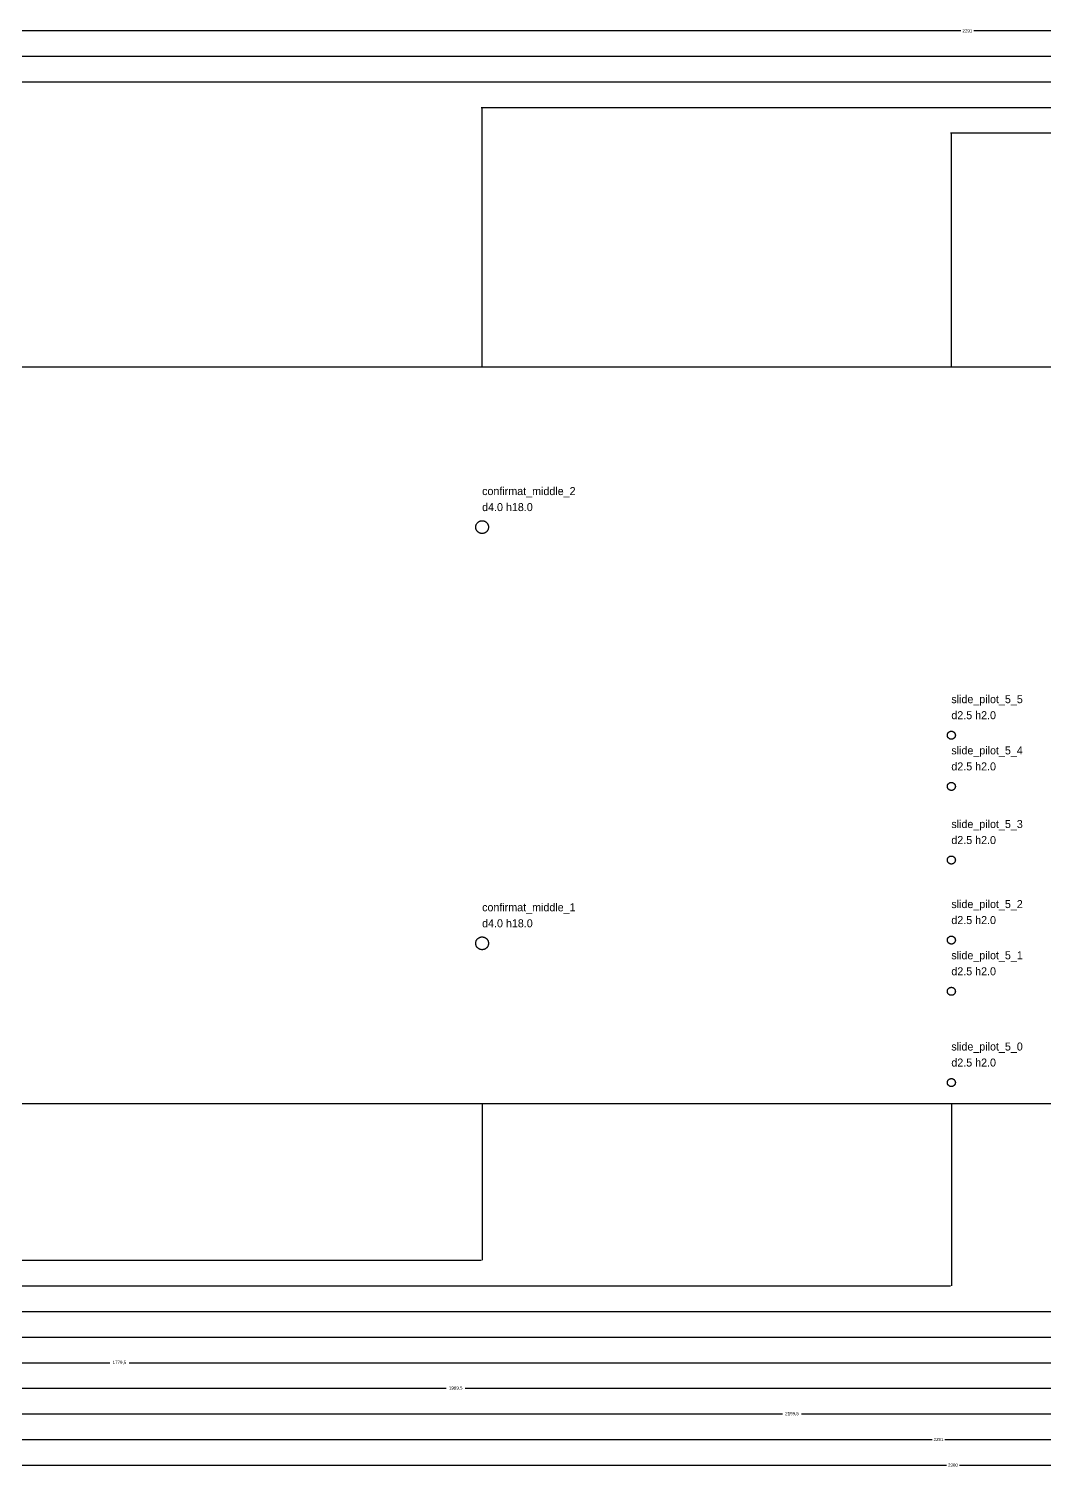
# Model space of a CAD drawing. Header units: millimetres. Extents: x -90 to 2551, y -195 to 364.
# Drawn here: x 861.5 to 1178.5, y -113.7 to 335.7 of the extents above; entities that cross this region are included whole.
import ezdxf

# ---------------------------------------------------------------- set-up
doc = ezdxf.new("R2010")
doc.units = ezdxf.units.MM
for name, color, linetype in [('ANNOTATION', 7, 'Continuous'), ('CUT', 1, 'Continuous'), ('DIMENSION', 8, 'Continuous')]:
    doc.layers.add(name, color=color, linetype=linetype)
doc.dimstyles.get("Standard").update_dxf_attribs({"dimtxt": 2.5, "dimasz": 2.5, "dimexe": 1.25, "dimexo": 0.625, "dimtad": 1, "dimtxsty": 'Standard', "dimcen": 2.5, "dimazin": 3, "dimtfac": 1, "dimtmove": 0, "dimatfit": 3})

# ---------------------------------------------------------------- blocks, each defined once
blk = doc.blocks.new('_CLOSEDFILLED')
at = {"color": 0, "linetype": 'ByBlock'}
blk.add_solid([(-1, 0.2), (0, 0), (-1, -0.2)], dxfattribs=at)
blk = doc.blocks.new('*D4')
for p, q in [((0, 0), (0, -49)), ((1003, 0), (1003, -49)), ((0.25, -49), (499.5, -49)), ((503.5, -49), (1002.75, -49))]:
    blk.add_line(p, q)
at = {"layer": 'Defpoints'}
for p in [(0, 0), (1003, 0), (0, -49)]:
    blk.add_point(p, dxfattribs=at)
at = {"layer": 'DIMENSION', "xscale": 0.25, "yscale": 0.25, "rotation": 180}
blk.add_blockref('_CLOSEDFILLED', (0, -49), dxfattribs=at)
at = {"layer": 'DIMENSION', "xscale": 0.25, "yscale": 0.25}
blk.add_blockref('_CLOSEDFILLED', (1003, -49), dxfattribs=at)
at = {"layer": 'DIMENSION', "insert": (501.5, -49), "char_height": 1, "attachment_point": 5}
blk.add_mtext('1003', dxfattribs=at)
blk = doc.blocks.new('*D5')
for p, q in [((0, 0), (0, -57)), ((1149.5, 0), (1149.5, -57)), ((0.25, -57), (571.75, -57)), ((577.75, -57), (1149.25, -57))]:
    blk.add_line(p, q)
at = {"layer": 'Defpoints'}
for p in [(0, 0), (1149.5, 0), (0, -57)]:
    blk.add_point(p, dxfattribs=at)
at = {"layer": 'DIMENSION', "xscale": 0.25, "yscale": 0.25, "rotation": 180}
blk.add_blockref('_CLOSEDFILLED', (0, -57), dxfattribs=at)
at = {"layer": 'DIMENSION', "xscale": 0.25, "yscale": 0.25}
blk.add_blockref('_CLOSEDFILLED', (1149.5, -57), dxfattribs=at)
at = {"layer": 'DIMENSION', "insert": (574.75, -57), "char_height": 1, "attachment_point": 5}
blk.add_mtext('1149,5', dxfattribs=at)
blk = doc.blocks.new('*D6')
for p, q in [((0, 0), (0, -65)), ((1359.5, 0), (1359.5, -65)), ((0.25, -65), (676.75, -65)), ((682.75, -65), (1359.25, -65))]:
    blk.add_line(p, q)
at = {"layer": 'Defpoints'}
for p in [(0, 0), (1359.5, 0), (0, -65)]:
    blk.add_point(p, dxfattribs=at)
at = {"layer": 'DIMENSION', "xscale": 0.25, "yscale": 0.25, "rotation": 180}
blk.add_blockref('_CLOSEDFILLED', (0, -65), dxfattribs=at)
at = {"layer": 'DIMENSION', "xscale": 0.25, "yscale": 0.25}
blk.add_blockref('_CLOSEDFILLED', (1359.5, -65), dxfattribs=at)
at = {"layer": 'DIMENSION', "insert": (679.75, -65), "char_height": 1, "attachment_point": 5}
blk.add_mtext('1359,5', dxfattribs=at)
blk = doc.blocks.new('*D7')
for p, q in [((0, 0), (0, -73)), ((1569.5, 0), (1569.5, -73)), ((0.25, -73), (781.75, -73)), ((787.75, -73), (1569.25, -73))]:
    blk.add_line(p, q)
at = {"layer": 'Defpoints'}
for p in [(0, 0), (1569.5, 0), (0, -73)]:
    blk.add_point(p, dxfattribs=at)
at = {"layer": 'DIMENSION', "xscale": 0.25, "yscale": 0.25, "rotation": 180}
blk.add_blockref('_CLOSEDFILLED', (0, -73), dxfattribs=at)
at = {"layer": 'DIMENSION', "xscale": 0.25, "yscale": 0.25}
blk.add_blockref('_CLOSEDFILLED', (1569.5, -73), dxfattribs=at)
at = {"layer": 'DIMENSION', "insert": (784.75, -73), "char_height": 1, "attachment_point": 5}
blk.add_mtext('1569,5', dxfattribs=at)
blk = doc.blocks.new('*D8')
for p, q in [((0, 0), (0, -81)), ((1779.5, 0), (1779.5, -81)), ((0.25, -81), (886.75, -81)), ((892.75, -81), (1779.25, -81))]:
    blk.add_line(p, q)
at = {"layer": 'Defpoints'}
for p in [(0, 0), (1779.5, 0), (0, -81)]:
    blk.add_point(p, dxfattribs=at)
at = {"layer": 'DIMENSION', "xscale": 0.25, "yscale": 0.25, "rotation": 180}
blk.add_blockref('_CLOSEDFILLED', (0, -81), dxfattribs=at)
at = {"layer": 'DIMENSION', "xscale": 0.25, "yscale": 0.25}
blk.add_blockref('_CLOSEDFILLED', (1779.5, -81), dxfattribs=at)
at = {"layer": 'DIMENSION', "insert": (889.75, -81), "char_height": 1, "attachment_point": 5}
blk.add_mtext('1779,5', dxfattribs=at)
blk = doc.blocks.new('*D9')
for p, q in [((0, 0), (0, -89)), ((1989.5, 0), (1989.5, -89)), ((0.25, -89), (991.75, -89)), ((997.75, -89), (1989.25, -89))]:
    blk.add_line(p, q)
at = {"layer": 'Defpoints'}
for p in [(0, 0), (1989.5, 0), (0, -89)]:
    blk.add_point(p, dxfattribs=at)
at = {"layer": 'DIMENSION', "xscale": 0.25, "yscale": 0.25, "rotation": 180}
blk.add_blockref('_CLOSEDFILLED', (0, -89), dxfattribs=at)
at = {"layer": 'DIMENSION', "xscale": 0.25, "yscale": 0.25}
blk.add_blockref('_CLOSEDFILLED', (1989.5, -89), dxfattribs=at)
at = {"layer": 'DIMENSION', "insert": (994.75, -89), "char_height": 1, "attachment_point": 5}
blk.add_mtext('1989,5', dxfattribs=at)
blk = doc.blocks.new('*D10')
for p, q in [((0, 0), (0, -97)), ((2199.5, 0), (2199.5, -97)), ((0.25, -97), (1096.75, -97)), ((1102.75, -97), (2199.25, -97))]:
    blk.add_line(p, q)
at = {"layer": 'Defpoints'}
for p in [(0, 0), (2199.5, 0), (0, -97)]:
    blk.add_point(p, dxfattribs=at)
at = {"layer": 'DIMENSION', "xscale": 0.25, "yscale": 0.25, "rotation": 180}
blk.add_blockref('_CLOSEDFILLED', (0, -97), dxfattribs=at)
at = {"layer": 'DIMENSION', "xscale": 0.25, "yscale": 0.25}
blk.add_blockref('_CLOSEDFILLED', (2199.5, -97), dxfattribs=at)
at = {"layer": 'DIMENSION', "insert": (1099.75, -97), "char_height": 1, "attachment_point": 5}
blk.add_mtext('2199,5', dxfattribs=at)
blk = doc.blocks.new('*D11')
for p, q in [((0, 0), (0, -105)), ((2291, 0), (2291, -105)), ((0.25, -105), (1143.5, -105)), ((1147.5, -105), (2290.75, -105))]:
    blk.add_line(p, q)
at = {"layer": 'Defpoints'}
for p in [(0, 0), (2291, 0), (0, -105)]:
    blk.add_point(p, dxfattribs=at)
at = {"layer": 'DIMENSION', "xscale": 0.25, "yscale": 0.25, "rotation": 180}
blk.add_blockref('_CLOSEDFILLED', (0, -105), dxfattribs=at)
at = {"layer": 'DIMENSION', "xscale": 0.25, "yscale": 0.25}
blk.add_blockref('_CLOSEDFILLED', (2291, -105), dxfattribs=at)
at = {"layer": 'DIMENSION', "insert": (1145.5, -105), "char_height": 1, "attachment_point": 5}
blk.add_mtext('2291', dxfattribs=at)
blk = doc.blocks.new('*D12')
for p, q in [((0, 0), (0, -113)), ((2300, 0), (2300, -113)), ((0.25, -113), (1148, -113)), ((1152, -113), (2299.75, -113))]:
    blk.add_line(p, q)
at = {"layer": 'Defpoints'}
for p in [(0, 0), (2300, 0), (0, -113)]:
    blk.add_point(p, dxfattribs=at)
at = {"layer": 'DIMENSION', "xscale": 0.25, "yscale": 0.25, "rotation": 180}
blk.add_blockref('_CLOSEDFILLED', (0, -113), dxfattribs=at)
at = {"layer": 'DIMENSION', "xscale": 0.25, "yscale": 0.25}
blk.add_blockref('_CLOSEDFILLED', (2300, -113), dxfattribs=at)
at = {"layer": 'DIMENSION', "insert": (1150, -113), "char_height": 1, "attachment_point": 5}
blk.add_mtext('2300', dxfattribs=at)
blk = doc.blocks.new('*D19')
for p, q in [((1721.75, 303), (1149.25, 303)), ((1149.5, 230), (1149.5, 303)), ((2300.25, 303), (1727.75, 303)), ((2300, 230), (2300, 303))]:
    blk.add_line(p, q)
at = {"layer": 'Defpoints'}
for p in [(2300, 303), (1149.5, 230), (2300, 230)]:
    blk.add_point(p, dxfattribs=at)
at = {"layer": 'DIMENSION', "xscale": 0.25, "yscale": 0.25}
blk.add_blockref('_CLOSEDFILLED', (1149.5, 303), dxfattribs=at)
at = {"layer": 'DIMENSION', "xscale": 0.25, "yscale": 0.25, "rotation": 180}
blk.add_blockref('_CLOSEDFILLED', (2300, 303), dxfattribs=at)
at = {"layer": 'DIMENSION', "insert": (1724.75, 303), "char_height": 1, "attachment_point": 5}
blk.add_mtext('1150,5', dxfattribs=at)
blk = doc.blocks.new('*D20')
for p, q in [((1649.5, 311), (1002.75, 311)), ((1003, 230), (1003, 311)), ((2300.25, 311), (1653.5, 311)), ((2300, 230), (2300, 311))]:
    blk.add_line(p, q)
at = {"layer": 'Defpoints'}
for p in [(2300, 311), (1003, 230), (2300, 230)]:
    blk.add_point(p, dxfattribs=at)
at = {"layer": 'DIMENSION', "xscale": 0.25, "yscale": 0.25}
blk.add_blockref('_CLOSEDFILLED', (1003, 311), dxfattribs=at)
at = {"layer": 'DIMENSION', "xscale": 0.25, "yscale": 0.25, "rotation": 180}
blk.add_blockref('_CLOSEDFILLED', (2300, 311), dxfattribs=at)
at = {"layer": 'DIMENSION', "insert": (1651.5, 311), "char_height": 1, "attachment_point": 5}
blk.add_mtext('1297', dxfattribs=at)
blk = doc.blocks.new('*D21')
for p, q in [((1482.335, 319), (671.42, 319)), ((671.67, 230), (671.67, 319)), ((2300.25, 319), (1489.335, 319)), ((2300, 230), (2300, 319))]:
    blk.add_line(p, q)
at = {"layer": 'Defpoints'}
for p in [(2300, 319), (671.67, 230), (2300, 230)]:
    blk.add_point(p, dxfattribs=at)
at = {"layer": 'DIMENSION', "xscale": 0.25, "yscale": 0.25}
blk.add_blockref('_CLOSEDFILLED', (671.67, 319), dxfattribs=at)
at = {"layer": 'DIMENSION', "xscale": 0.25, "yscale": 0.25, "rotation": 180}
blk.add_blockref('_CLOSEDFILLED', (2300, 319), dxfattribs=at)
at = {"layer": 'DIMENSION', "insert": (1485.835, 319), "char_height": 1, "attachment_point": 5}
blk.add_mtext('1628,33', dxfattribs=at)
blk = doc.blocks.new('*D22')
for p, q in [((1316.665, 327), (340.08, 327)), ((340.33, 230), (340.33, 327)), ((2300.25, 327), (1323.665, 327)), ((2300, 230), (2300, 327))]:
    blk.add_line(p, q)
at = {"layer": 'Defpoints'}
for p in [(2300, 327), (340.33, 230), (2300, 230)]:
    blk.add_point(p, dxfattribs=at)
at = {"layer": 'DIMENSION', "xscale": 0.25, "yscale": 0.25}
blk.add_blockref('_CLOSEDFILLED', (340.33, 327), dxfattribs=at)
at = {"layer": 'DIMENSION', "xscale": 0.25, "yscale": 0.25, "rotation": 180}
blk.add_blockref('_CLOSEDFILLED', (2300, 327), dxfattribs=at)
at = {"layer": 'DIMENSION', "insert": (1320.165, 327), "char_height": 1, "attachment_point": 5}
blk.add_mtext('1959,67', dxfattribs=at)
blk = doc.blocks.new('*D23')
for p, q in [((1152.5, 335), (8.75, 335)), ((9, 230), (9, 335)), ((2300.25, 335), (1156.5, 335)), ((2300, 230), (2300, 335))]:
    blk.add_line(p, q)
at = {"layer": 'Defpoints'}
for p in [(2300, 335), (9, 230), (2300, 230)]:
    blk.add_point(p, dxfattribs=at)
at = {"layer": 'DIMENSION', "xscale": 0.25, "yscale": 0.25}
blk.add_blockref('_CLOSEDFILLED', (9, 335), dxfattribs=at)
at = {"layer": 'DIMENSION', "xscale": 0.25, "yscale": 0.25, "rotation": 180}
blk.add_blockref('_CLOSEDFILLED', (2300, 335), dxfattribs=at)
at = {"layer": 'DIMENSION', "insert": (1154.5, 335), "char_height": 1, "attachment_point": 5}
blk.add_mtext('2291', dxfattribs=at)

msp = doc.modelspace()

# ---------------------------------------------------------------- linework, layer by layer
at = {"layer": 'CUT'}
for p, q in [((2300, 230), (0, 230)), ((1001, 180.126), (1001.02, 180.251)), ((1001, 180), (1001, 180.126)), ((1001, 179.874), (1001, 180)), ((1001.02, 179.749), (1001, 179.874)), ((1001.02, 180.251), (1001.04, 180.375)), ((1001.04, 179.625), (1001.02, 179.749)), ((1001.04, 180.375), (1001.06, 180.497)), ((1001.06, 180.497), (1001.1, 180.618)), ((1001.1, 180.618), (1001.14, 180.736)), ((1001.14, 180.736), (1001.19, 180.852)), ((1001.19, 180.852), (1001.25, 180.964)), ((1001.25, 180.964), (1001.31, 181.072)), ((1001.31, 181.072), (1001.38, 181.176)), ((1001.38, 181.176), (1001.46, 181.275)), ((1001.46, 181.275), (1001.54, 181.369)), ((1001.54, 181.369), (1001.63, 181.458)), ((1001.63, 181.458), (1001.73, 181.541)), ((1001.73, 181.541), (1001.82, 181.618)), ((1001.82, 181.618), (1001.93, 181.689)), ((1001.93, 181.689), (1002.04, 181.753)), ((1002.04, 181.753), (1002.15, 181.81)), ((1002.15, 181.81), (1002.26, 181.86)), ((1002.26, 181.86), (1002.38, 181.902)), ((1002.38, 181.902), (1002.5, 181.937)), ((1002.5, 181.937), (1002.63, 181.965)), ((1002.63, 181.965), (1002.75, 181.984)), ((1002.75, 181.984), (1002.87, 181.996)), ((1002.87, 181.996), (1003, 182)), ((1003, 182), (1003.13, 181.996)), ((1003.13, 181.996), (1003.25, 181.984)), ((1003.25, 181.984), (1003.37, 181.965)), ((1003.37, 181.965), (1003.5, 181.937)), ((1003.5, 181.937), (1003.62, 181.902)), ((1003.62, 181.902), (1003.74, 181.86)), ((1003.74, 181.86), (1003.85, 181.81)), ((1003.85, 181.81), (1003.96, 181.753)), ((1003.96, 181.753), (1004.07, 181.689)), ((1004.07, 181.689), (1004.18, 181.618)), ((1004.18, 181.618), (1004.27, 181.541)), ((1004.27, 181.541), (1004.37, 181.458)), ((1004.37, 181.458), (1004.46, 181.369)), ((1004.46, 181.369), (1004.54, 181.275)), ((1004.54, 181.275), (1004.62, 181.176)), ((1004.62, 181.176), (1004.69, 181.072)), ((1004.69, 181.072), (1004.75, 180.964)), ((1004.75, 180.964), (1004.81, 180.852)), ((1004.81, 180.852), (1004.86, 180.736)), ((1004.86, 180.736), (1004.9, 180.618)), ((1004.9, 180.618), (1004.94, 180.497)), ((1004.94, 180.497), (1004.96, 180.375)), ((1004.96, 180.375), (1004.98, 180.251)), ((1004.98, 179.749), (1004.96, 179.625)), ((1004.98, 180.251), (1005, 180.126)), ((1005, 179.874), (1004.98, 179.749)), ((1005, 180.126), (1005, 180)), ((1005, 180), (1005, 179.874)), ((1001.06, 179.503), (1001.04, 179.625)), ((1001.1, 179.382), (1001.06, 179.503)), ((1001.14, 179.264), (1001.1, 179.382)), ((1001.19, 179.148), (1001.14, 179.264)), ((1001.25, 179.036), (1001.19, 179.148)), ((1001.31, 178.928), (1001.25, 179.036)), ((1001.38, 178.824), (1001.31, 178.928)), ((1001.46, 178.725), (1001.38, 178.824)), ((1001.54, 178.631), (1001.46, 178.725)), ((1001.63, 178.542), (1001.54, 178.631)), ((1001.73, 178.459), (1001.63, 178.542)), ((1001.82, 178.382), (1001.73, 178.459)), ((1001.93, 178.311), (1001.82, 178.382)), ((1002.04, 178.247), (1001.93, 178.311)), ((1002.15, 178.19), (1002.04, 178.247)), ((1002.26, 178.14), (1002.15, 178.19)), ((1002.38, 178.098), (1002.26, 178.14)), ((1002.5, 178.063), (1002.38, 178.098)), ((1002.63, 178.035), (1002.5, 178.063)), ((1002.75, 178.016), (1002.63, 178.035)), ((1002.87, 178.004), (1002.75, 178.016)), ((1003, 178), (1002.87, 178.004)), ((1003.13, 178.004), (1003, 178)), ((1003.25, 178.016), (1003.13, 178.004)), ((1003.37, 178.035), (1003.25, 178.016)), ((1003.5, 178.063), (1003.37, 178.035)), ((1003.62, 178.098), (1003.5, 178.063)), ((1003.74, 178.14), (1003.62, 178.098)), ((1003.85, 178.19), (1003.74, 178.14)), ((1003.96, 178.247), (1003.85, 178.19)), ((1004.07, 178.311), (1003.96, 178.247)), ((1004.18, 178.382), (1004.07, 178.311)), ((1004.27, 178.459), (1004.18, 178.382)), ((1004.37, 178.542), (1004.27, 178.459)), ((1004.46, 178.631), (1004.37, 178.542)), ((1004.54, 178.725), (1004.46, 178.631)), ((1004.62, 178.824), (1004.54, 178.725)), ((1004.69, 178.928), (1004.62, 178.824)), ((1004.75, 179.036), (1004.69, 178.928)), ((1004.81, 179.148), (1004.75, 179.036)), ((1004.86, 179.264), (1004.81, 179.148)), ((1004.9, 179.382), (1004.86, 179.264)), ((1004.94, 179.503), (1004.9, 179.382)), ((1004.96, 179.625), (1004.94, 179.503)), ((1148.25, 115.078), (1148.26, 115.157)), ((1148.25, 115), (1148.25, 115.078)), ((1148.25, 114.922), (1148.25, 115)), ((1148.26, 114.843), (1148.25, 114.922)), ((1148.26, 115.157), (1148.27, 115.234)), ((1148.27, 114.766), (1148.26, 114.843)), ((1148.27, 115.234), (1148.29, 115.311)), ((1148.29, 114.689), (1148.27, 114.766)), ((1148.29, 115.311), (1148.31, 115.386)), ((1148.31, 114.614), (1148.29, 114.689)), ((1148.31, 115.386), (1148.34, 115.46)), ((1148.34, 114.54), (1148.31, 114.614)), ((1148.34, 115.46), (1148.37, 115.532)), ((1148.37, 114.468), (1148.34, 114.54)), ((1148.37, 115.532), (1148.4, 115.602)), ((1148.4, 114.398), (1148.37, 114.468)), ((1148.4, 115.602), (1148.44, 115.67)), ((1148.44, 114.33), (1148.4, 114.398)), ((1148.44, 115.67), (1148.49, 115.735)), ((1148.49, 114.265), (1148.44, 114.33)), ((1148.49, 115.735), (1148.54, 115.797)), ((1148.54, 114.203), (1148.49, 114.265)), ((1148.54, 115.797), (1148.59, 115.856)), ((1148.59, 114.144), (1148.54, 114.203)), ((1148.59, 115.856), (1148.64, 115.911)), ((1148.64, 114.089), (1148.59, 114.144)), ((1148.64, 115.911), (1148.7, 115.963)), ((1148.7, 114.037), (1148.64, 114.089)), ((1148.7, 115.963), (1148.77, 116.011)), ((1148.77, 113.989), (1148.7, 114.037)), ((1148.77, 116.011), (1148.83, 116.055)), ((1148.83, 113.945), (1148.77, 113.989)), ((1148.83, 116.055), (1148.9, 116.095)), ((1148.9, 113.905), (1148.83, 113.945)), ((1148.9, 116.095), (1148.97, 116.131)), ((1148.97, 113.869), (1148.9, 113.905)), ((1148.97, 116.131), (1149.04, 116.162)), ((1149.04, 113.838), (1148.97, 113.869)), ((1149.04, 116.162), (1149.11, 116.189)), ((1149.11, 113.811), (1149.04, 113.838)), ((1149.11, 116.189), (1149.19, 116.211)), ((1149.19, 113.789), (1149.11, 113.811)), ((1149.19, 116.211), (1149.27, 116.228)), ((1149.27, 113.772), (1149.19, 113.789)), ((1149.27, 116.228), (1149.34, 116.24)), ((1149.34, 113.76), (1149.27, 113.772)), ((1149.34, 116.24), (1149.42, 116.248)), ((1149.42, 113.752), (1149.34, 113.76)), ((1149.42, 116.248), (1149.5, 116.25)), ((1149.5, 113.75), (1149.42, 113.752)), ((1149.5, 116.25), (1149.58, 116.248)), ((1149.58, 113.752), (1149.5, 113.75)), ((1149.58, 116.248), (1149.66, 116.24)), ((1149.66, 113.76), (1149.58, 113.752)), ((1149.66, 116.24), (1149.73, 116.228)), ((1149.73, 113.772), (1149.66, 113.76)), ((1149.73, 116.228), (1149.81, 116.211)), ((1149.81, 113.789), (1149.73, 113.772)), ((1149.81, 116.211), (1149.89, 116.189)), ((1149.89, 113.811), (1149.81, 113.789)), ((1149.89, 116.189), (1149.96, 116.162)), ((1149.96, 113.838), (1149.89, 113.811)), ((1149.96, 116.162), (1150.03, 116.131)), ((1150.03, 113.869), (1149.96, 113.838)), ((1150.03, 116.131), (1150.1, 116.095)), ((1150.1, 113.905), (1150.03, 113.869)), ((1150.1, 116.095), (1150.17, 116.055)), ((1150.17, 113.945), (1150.1, 113.905)), ((1150.17, 116.055), (1150.23, 116.011)), ((1150.23, 113.989), (1150.17, 113.945)), ((1150.23, 116.011), (1150.3, 115.963)), ((1150.3, 114.037), (1150.23, 113.989)), ((1150.3, 115.963), (1150.36, 115.911)), ((1150.36, 114.089), (1150.3, 114.037)), ((1150.36, 115.911), (1150.41, 115.856)), ((1150.41, 114.144), (1150.36, 114.089)), ((1150.41, 115.856), (1150.46, 115.797)), ((1150.46, 114.203), (1150.41, 114.144)), ((1150.46, 115.797), (1150.51, 115.735)), ((1150.51, 114.265), (1150.46, 114.203)), ((1150.51, 115.735), (1150.56, 115.67)), ((1150.56, 114.33), (1150.51, 114.265)), ((1150.56, 115.67), (1150.6, 115.602)), ((1150.6, 114.398), (1150.56, 114.33)), ((1150.6, 115.602), (1150.63, 115.532)), ((1150.63, 114.468), (1150.6, 114.398)), ((1150.63, 115.532), (1150.66, 115.46)), ((1150.66, 114.54), (1150.63, 114.468)), ((1150.66, 115.46), (1150.69, 115.386)), ((1150.69, 114.614), (1150.66, 114.54)), ((1150.69, 115.386), (1150.71, 115.311)), ((1150.71, 114.689), (1150.69, 114.614)), ((1150.71, 115.311), (1150.73, 115.234)), ((1150.73, 114.766), (1150.71, 114.689)), ((1150.73, 115.234), (1150.74, 115.157)), ((1150.74, 114.843), (1150.73, 114.766)), ((1150.74, 115.157), (1150.75, 115.078)), ((1150.75, 114.922), (1150.74, 114.843)), ((1150.75, 115.078), (1150.75, 115)), ((1150.75, 115), (1150.75, 114.922)), ((1148.25, 99.0785), (1148.26, 99.1567)), ((1148.25, 99), (1148.25, 99.0785)), ((1148.25, 98.9215), (1148.25, 99)), ((1148.26, 98.8433), (1148.25, 98.9215)), ((1148.26, 99.1567), (1148.27, 99.2342)), ((1148.27, 99.2342), (1148.29, 99.3109)), ((1148.29, 99.3109), (1148.31, 99.3863)), ((1148.31, 99.3863), (1148.34, 99.4602)), ((1148.34, 99.4602), (1148.37, 99.5322)), ((1148.37, 99.5322), (1148.4, 99.6022)), ((1148.4, 99.6022), (1148.44, 99.6698)), ((1148.44, 99.6698), (1148.49, 99.7347)), ((1148.49, 99.7347), (1148.54, 99.7968)), ((1148.54, 99.7968), (1148.59, 99.8557)), ((1148.59, 99.8557), (1148.64, 99.9112)), ((1148.64, 99.9112), (1148.7, 99.9631)), ((1148.7, 99.9631), (1148.77, 100.011)), ((1148.77, 100.011), (1148.83, 100.055)), ((1148.83, 100.055), (1148.9, 100.095)), ((1148.9, 100.095), (1148.97, 100.131)), ((1148.97, 100.131), (1149.04, 100.162)), ((1149.04, 100.162), (1149.11, 100.189)), ((1149.11, 100.189), (1149.19, 100.211)), ((1149.19, 100.211), (1149.27, 100.228)), ((1149.27, 100.228), (1149.34, 100.24)), ((1149.34, 100.24), (1149.42, 100.248)), ((1149.42, 100.248), (1149.5, 100.25)), ((1149.5, 100.25), (1149.58, 100.248)), ((1149.58, 100.248), (1149.66, 100.24)), ((1149.66, 100.24), (1149.73, 100.228)), ((1149.73, 100.228), (1149.81, 100.211)), ((1149.81, 100.211), (1149.89, 100.189)), ((1149.89, 100.189), (1149.96, 100.162)), ((1149.96, 100.162), (1150.03, 100.131)), ((1150.03, 100.131), (1150.1, 100.095)), ((1150.1, 100.095), (1150.17, 100.055)), ((1150.17, 100.055), (1150.23, 100.011)), ((1150.23, 100.011), (1150.3, 99.9631)), ((1150.3, 99.9631), (1150.36, 99.9112)), ((1150.36, 99.9112), (1150.41, 99.8557)), ((1150.41, 99.8557), (1150.46, 99.7968)), ((1150.46, 99.7968), (1150.51, 99.7347)), ((1150.51, 99.7347), (1150.56, 99.6698)), ((1150.56, 99.6698), (1150.6, 99.6022)), ((1150.6, 99.6022), (1150.63, 99.5322)), ((1150.63, 99.5322), (1150.66, 99.4602)), ((1150.66, 99.4602), (1150.69, 99.3863)), ((1150.69, 99.3863), (1150.71, 99.3109)), ((1150.71, 99.3109), (1150.73, 99.2342)), ((1150.73, 99.2342), (1150.74, 99.1567)), ((1150.74, 99.1567), (1150.75, 99.0785)), ((1150.75, 98.9215), (1150.74, 98.8433)), ((1150.75, 99.0785), (1150.75, 99)), ((1150.75, 99), (1150.75, 98.9215)), ((1148.27, 98.7658), (1148.26, 98.8433)), ((1148.29, 98.6891), (1148.27, 98.7658)), ((1148.31, 98.6137), (1148.29, 98.6891)), ((1148.34, 98.5398), (1148.31, 98.6137)), ((1148.37, 98.4678), (1148.34, 98.5398)), ((1148.4, 98.3978), (1148.37, 98.4678)), ((1148.44, 98.3302), (1148.4, 98.3978)), ((1148.49, 98.2653), (1148.44, 98.3302)), ((1148.54, 98.2032), (1148.49, 98.2653)), ((1148.59, 98.1443), (1148.54, 98.2032)), ((1148.64, 98.0888), (1148.59, 98.1443)), ((1148.7, 98.0369), (1148.64, 98.0888)), ((1148.77, 97.9887), (1148.7, 98.0369)), ((1148.83, 97.9446), (1148.77, 97.9887)), ((1148.9, 97.9046), (1148.83, 97.9446)), ((1148.97, 97.869), (1148.9, 97.9046)), ((1149.04, 97.8378), (1148.97, 97.869)), ((1149.11, 97.8112), (1149.04, 97.8378)), ((1149.19, 97.7893), (1149.11, 97.8112)), ((1149.27, 97.7721), (1149.19, 97.7893)), ((1149.34, 97.7599), (1149.27, 97.7721)), ((1149.42, 97.7525), (1149.34, 97.7599)), ((1149.5, 97.75), (1149.42, 97.7525)), ((1149.58, 97.7525), (1149.5, 97.75)), ((1149.66, 97.7599), (1149.58, 97.7525)), ((1149.73, 97.7721), (1149.66, 97.7599)), ((1149.81, 97.7893), (1149.73, 97.7721)), ((1149.89, 97.8112), (1149.81, 97.7893)), ((1149.96, 97.8378), (1149.89, 97.8112)), ((1150.03, 97.869), (1149.96, 97.8378)), ((1150.1, 97.9046), (1150.03, 97.869)), ((1150.17, 97.9446), (1150.1, 97.9046)), ((1150.23, 97.9887), (1150.17, 97.9446)), ((1150.3, 98.0369), (1150.23, 97.9887)), ((1150.36, 98.0888), (1150.3, 98.0369)), ((1150.41, 98.1443), (1150.36, 98.0888)), ((1150.46, 98.2032), (1150.41, 98.1443)), ((1150.51, 98.2653), (1150.46, 98.2032)), ((1150.56, 98.3302), (1150.51, 98.2653)), ((1150.6, 98.3978), (1150.56, 98.3302)), ((1150.63, 98.4678), (1150.6, 98.3978)), ((1150.66, 98.5398), (1150.63, 98.4678)), ((1150.69, 98.6137), (1150.66, 98.5398)), ((1150.71, 98.6891), (1150.69, 98.6137)), ((1150.73, 98.7658), (1150.71, 98.6891)), ((1150.74, 98.8433), (1150.73, 98.7658)), ((1148.29, 76.3109), (1148.31, 76.3863)), ((1148.31, 76.3863), (1148.34, 76.4602)), ((1148.34, 76.4602), (1148.37, 76.5322)), ((1148.37, 76.5322), (1148.4, 76.6022)), ((1148.4, 76.6022), (1148.44, 76.6698)), ((1148.44, 76.6698), (1148.49, 76.7347)), ((1148.49, 76.7347), (1148.54, 76.7968)), ((1148.54, 76.7968), (1148.59, 76.8557)), ((1148.59, 76.8557), (1148.64, 76.9112)), ((1148.64, 76.9112), (1148.7, 76.9631)), ((1148.7, 76.9631), (1148.77, 77.0113)), ((1148.77, 77.0113), (1148.83, 77.0554)), ((1148.83, 77.0554), (1148.9, 77.0954)), ((1148.9, 77.0954), (1148.97, 77.131)), ((1148.97, 77.131), (1149.04, 77.1622)), ((1149.04, 77.1622), (1149.11, 77.1888)), ((1149.11, 77.1888), (1149.19, 77.2107)), ((1149.19, 77.2107), (1149.27, 77.2279)), ((1149.27, 77.2279), (1149.34, 77.2401)), ((1149.34, 77.2401), (1149.42, 77.2475)), ((1149.42, 77.2475), (1149.5, 77.25)), ((1149.5, 77.25), (1149.58, 77.2475)), ((1149.58, 77.2475), (1149.66, 77.2401)), ((1149.66, 77.2401), (1149.73, 77.2279)), ((1149.73, 77.2279), (1149.81, 77.2107)), ((1149.81, 77.2107), (1149.89, 77.1888)), ((1149.89, 77.1888), (1149.96, 77.1622)), ((1149.96, 77.1622), (1150.03, 77.131)), ((1150.03, 77.131), (1150.1, 77.0954)), ((1150.1, 77.0954), (1150.17, 77.0554)), ((1150.17, 77.0554), (1150.23, 77.0113)), ((1150.23, 77.0113), (1150.3, 76.9631)), ((1150.3, 76.9631), (1150.36, 76.9112)), ((1150.36, 76.9112), (1150.41, 76.8557)), ((1150.41, 76.8557), (1150.46, 76.7968)), ((1150.46, 76.7968), (1150.51, 76.7347)), ((1150.51, 76.7347), (1150.56, 76.6698)), ((1150.56, 76.6698), (1150.6, 76.6022)), ((1150.6, 76.6022), (1150.63, 76.5322)), ((1150.63, 76.5322), (1150.66, 76.4602)), ((1150.66, 76.4602), (1150.69, 76.3863)), ((1150.69, 76.3863), (1150.71, 76.3109)), ((1148.25, 76.0785), (1148.26, 76.1567)), ((1148.25, 76), (1148.25, 76.0785)), ((1148.25, 75.9215), (1148.25, 76)), ((1148.26, 75.8433), (1148.25, 75.9215)), ((1148.26, 76.1567), (1148.27, 76.2342)), ((1148.27, 75.7658), (1148.26, 75.8433)), ((1148.27, 76.2342), (1148.29, 76.3109)), ((1148.29, 75.6891), (1148.27, 75.7658)), ((1148.31, 75.6137), (1148.29, 75.6891)), ((1148.34, 75.5398), (1148.31, 75.6137)), ((1148.37, 75.4678), (1148.34, 75.5398)), ((1148.4, 75.3978), (1148.37, 75.4678)), ((1148.44, 75.3302), (1148.4, 75.3978)), ((1148.49, 75.2653), (1148.44, 75.3302)), ((1148.54, 75.2032), (1148.49, 75.2653)), ((1148.59, 75.1443), (1148.54, 75.2032)), ((1148.64, 75.0888), (1148.59, 75.1443)), ((1148.7, 75.0369), (1148.64, 75.0888)), ((1148.77, 74.9887), (1148.7, 75.0369)), ((1148.83, 74.9446), (1148.77, 74.9887)), ((1148.9, 74.9046), (1148.83, 74.9446)), ((1148.97, 74.869), (1148.9, 74.9046)), ((1149.04, 74.8378), (1148.97, 74.869)), ((1149.11, 74.8112), (1149.04, 74.8378)), ((1149.19, 74.7893), (1149.11, 74.8112)), ((1149.27, 74.7721), (1149.19, 74.7893)), ((1149.34, 74.7599), (1149.27, 74.7721)), ((1149.42, 74.7525), (1149.34, 74.7599)), ((1149.5, 74.75), (1149.42, 74.7525)), ((1149.58, 74.7525), (1149.5, 74.75)), ((1149.66, 74.7599), (1149.58, 74.7525)), ((1149.73, 74.7721), (1149.66, 74.7599)), ((1149.81, 74.7893), (1149.73, 74.7721)), ((1149.89, 74.8112), (1149.81, 74.7893)), ((1149.96, 74.8378), (1149.89, 74.8112)), ((1150.03, 74.869), (1149.96, 74.8378)), ((1150.1, 74.9046), (1150.03, 74.869)), ((1150.17, 74.9446), (1150.1, 74.9046)), ((1150.23, 74.9887), (1150.17, 74.9446)), ((1150.3, 75.0369), (1150.23, 74.9887)), ((1150.36, 75.0888), (1150.3, 75.0369)), ((1150.41, 75.1443), (1150.36, 75.0888)), ((1150.46, 75.2032), (1150.41, 75.1443)), ((1150.51, 75.2653), (1150.46, 75.2032)), ((1150.56, 75.3302), (1150.51, 75.2653)), ((1150.6, 75.3978), (1150.56, 75.3302)), ((1150.63, 75.4678), (1150.6, 75.3978)), ((1150.66, 75.5398), (1150.63, 75.4678)), ((1150.69, 75.6137), (1150.66, 75.5398)), ((1150.71, 75.6891), (1150.69, 75.6137)), ((1150.71, 76.3109), (1150.73, 76.2342)), ((1150.73, 75.7658), (1150.71, 75.6891)), ((1150.73, 76.2342), (1150.74, 76.1567)), ((1150.74, 75.8433), (1150.73, 75.7658)), ((1150.74, 76.1567), (1150.75, 76.0785)), ((1150.75, 75.9215), (1150.74, 75.8433)), ((1150.75, 76.0785), (1150.75, 76)), ((1150.75, 76), (1150.75, 75.9215)), ((1001, 50.1256), (1001.02, 50.2507)), ((1001, 50), (1001, 50.1256)), ((1001, 49.8744), (1001, 50)), ((1001.02, 49.7493), (1001, 49.8744)), ((1001.02, 50.2507), (1001.04, 50.3748)), ((1001.04, 49.6252), (1001.02, 49.7493)), ((1001.04, 50.3748), (1001.06, 50.4974)), ((1001.06, 49.5026), (1001.04, 49.6252)), ((1001.06, 50.4974), (1001.1, 50.618)), ((1001.1, 49.382), (1001.06, 49.5026)), ((1001.1, 50.618), (1001.14, 50.7362)), ((1001.14, 50.7362), (1001.19, 50.8516)), ((1001.19, 50.8516), (1001.25, 50.9635)), ((1001.25, 50.9635), (1001.31, 51.0717)), ((1001.31, 51.0717), (1001.38, 51.1756)), ((1001.38, 51.1756), (1001.46, 51.2748)), ((1001.46, 51.2748), (1001.54, 51.3691)), ((1001.54, 51.3691), (1001.63, 51.4579)), ((1001.63, 51.4579), (1001.73, 51.541)), ((1001.73, 51.541), (1001.82, 51.618)), ((1001.82, 51.618), (1001.93, 51.6887)), ((1001.93, 51.6887), (1002.04, 51.7526)), ((1002.04, 51.7526), (1002.15, 51.8097)), ((1002.15, 51.8097), (1002.26, 51.8596)), ((1002.26, 51.8596), (1002.38, 51.9021)), ((1002.38, 51.9021), (1002.5, 51.9372)), ((1002.5, 51.9372), (1002.63, 51.9646)), ((1002.63, 51.9646), (1002.75, 51.9842)), ((1002.75, 51.9842), (1002.87, 51.9961)), ((1002.87, 51.9961), (1003, 52)), ((1003, 52), (1003.13, 51.9961)), ((1003.13, 51.9961), (1003.25, 51.9842)), ((1003.25, 51.9842), (1003.37, 51.9646)), ((1003.37, 51.9646), (1003.5, 51.9372)), ((1003.5, 51.9372), (1003.62, 51.9021)), ((1003.62, 51.9021), (1003.74, 51.8596)), ((1003.74, 51.8596), (1003.85, 51.8097)), ((1003.85, 51.8097), (1003.96, 51.7526)), ((1003.96, 51.7526), (1004.07, 51.6887)), ((1004.07, 51.6887), (1004.18, 51.618)), ((1004.18, 51.618), (1004.27, 51.541)), ((1004.27, 51.541), (1004.37, 51.4579)), ((1004.37, 51.4579), (1004.46, 51.3691)), ((1004.46, 51.3691), (1004.54, 51.2748)), ((1004.54, 51.2748), (1004.62, 51.1756)), ((1004.62, 51.1756), (1004.69, 51.0717)), ((1004.69, 51.0717), (1004.75, 50.9635)), ((1004.75, 50.9635), (1004.81, 50.8516)), ((1004.81, 50.8516), (1004.86, 50.7362)), ((1004.86, 50.7362), (1004.9, 50.618)), ((1004.9, 50.618), (1004.94, 50.4974)), ((1004.94, 49.5026), (1004.9, 49.382)), ((1004.94, 50.4974), (1004.96, 50.3748)), ((1004.96, 49.6252), (1004.94, 49.5026)), ((1004.96, 50.3748), (1004.98, 50.2507)), ((1004.98, 49.7493), (1004.96, 49.6252)), ((1004.98, 50.2507), (1005, 50.1256)), ((1005, 49.8744), (1004.98, 49.7493)), ((1005, 50.1256), (1005, 50)), ((1005, 50), (1005, 49.8744)), ((1148.25, 51.0785), (1148.26, 51.1567)), ((1148.25, 51), (1148.25, 51.0785)), ((1148.25, 50.9215), (1148.25, 51)), ((1148.26, 50.8433), (1148.25, 50.9215)), ((1148.26, 51.1567), (1148.27, 51.2342)), ((1148.27, 50.7658), (1148.26, 50.8433)), ((1148.27, 51.2342), (1148.29, 51.3109)), ((1148.29, 50.6891), (1148.27, 50.7658)), ((1148.29, 51.3109), (1148.31, 51.3863)), ((1148.31, 50.6137), (1148.29, 50.6891)), ((1148.31, 51.3863), (1148.34, 51.4602)), ((1148.34, 50.5398), (1148.31, 50.6137)), ((1148.34, 51.4602), (1148.37, 51.5322)), ((1148.37, 50.4678), (1148.34, 50.5398)), ((1148.37, 51.5322), (1148.4, 51.6022)), ((1148.4, 50.3978), (1148.37, 50.4678)), ((1148.4, 51.6022), (1148.44, 51.6698)), ((1148.44, 50.3302), (1148.4, 50.3978)), ((1148.44, 51.6698), (1148.49, 51.7347)), ((1148.49, 50.2653), (1148.44, 50.3302)), ((1148.49, 51.7347), (1148.54, 51.7968)), ((1148.54, 50.2032), (1148.49, 50.2653)), ((1148.54, 51.7968), (1148.59, 51.8557)), ((1148.59, 50.1443), (1148.54, 50.2032)), ((1148.59, 51.8557), (1148.64, 51.9112)), ((1148.64, 50.0888), (1148.59, 50.1443)), ((1148.64, 51.9112), (1148.7, 51.9631)), ((1148.7, 50.0369), (1148.64, 50.0888)), ((1148.7, 51.9631), (1148.77, 52.0113)), ((1148.77, 49.9887), (1148.7, 50.0369)), ((1148.77, 52.0113), (1148.83, 52.0554)), ((1148.83, 49.9446), (1148.77, 49.9887)), ((1148.83, 52.0554), (1148.9, 52.0954)), ((1148.9, 49.9046), (1148.83, 49.9446)), ((1148.9, 52.0954), (1148.97, 52.131)), ((1148.97, 49.869), (1148.9, 49.9046)), ((1148.97, 52.131), (1149.04, 52.1622)), ((1149.04, 49.8378), (1148.97, 49.869)), ((1149.04, 52.1622), (1149.11, 52.1888)), ((1149.11, 49.8112), (1149.04, 49.8378)), ((1149.11, 52.1888), (1149.19, 52.2107)), ((1149.19, 49.7893), (1149.11, 49.8112)), ((1149.19, 52.2107), (1149.27, 52.2279)), ((1149.27, 49.7721), (1149.19, 49.7893)), ((1149.27, 52.2279), (1149.34, 52.2401)), ((1149.34, 49.7599), (1149.27, 49.7721)), ((1149.34, 52.2401), (1149.42, 52.2475)), ((1149.42, 49.7525), (1149.34, 49.7599)), ((1149.42, 52.2475), (1149.5, 52.25)), ((1149.5, 49.75), (1149.42, 49.7525)), ((1149.5, 52.25), (1149.58, 52.2475)), ((1149.58, 49.7525), (1149.5, 49.75)), ((1149.58, 52.2475), (1149.66, 52.2401)), ((1149.66, 49.7599), (1149.58, 49.7525)), ((1149.66, 52.2401), (1149.73, 52.2279)), ((1149.73, 49.7721), (1149.66, 49.7599)), ((1149.73, 52.2279), (1149.81, 52.2107)), ((1149.81, 49.7893), (1149.73, 49.7721)), ((1149.81, 52.2107), (1149.89, 52.1888)), ((1149.89, 49.8112), (1149.81, 49.7893)), ((1149.89, 52.1888), (1149.96, 52.1622)), ((1149.96, 49.8378), (1149.89, 49.8112)), ((1149.96, 52.1622), (1150.03, 52.131)), ((1150.03, 49.869), (1149.96, 49.8378)), ((1150.03, 52.131), (1150.1, 52.0954)), ((1150.1, 49.9046), (1150.03, 49.869)), ((1150.1, 52.0954), (1150.17, 52.0554)), ((1150.17, 49.9446), (1150.1, 49.9046)), ((1150.17, 52.0554), (1150.23, 52.0113)), ((1150.23, 49.9887), (1150.17, 49.9446)), ((1150.23, 52.0113), (1150.3, 51.9631)), ((1150.3, 50.0369), (1150.23, 49.9887)), ((1150.3, 51.9631), (1150.36, 51.9112)), ((1150.36, 50.0888), (1150.3, 50.0369)), ((1150.36, 51.9112), (1150.41, 51.8557)), ((1150.41, 50.1443), (1150.36, 50.0888)), ((1150.41, 51.8557), (1150.46, 51.7968)), ((1150.46, 50.2032), (1150.41, 50.1443)), ((1150.46, 51.7968), (1150.51, 51.7347)), ((1150.51, 50.2653), (1150.46, 50.2032)), ((1150.51, 51.7347), (1150.56, 51.6698)), ((1150.56, 50.3302), (1150.51, 50.2653)), ((1150.56, 51.6698), (1150.6, 51.6022)), ((1150.6, 50.3978), (1150.56, 50.3302)), ((1150.6, 51.6022), (1150.63, 51.5322)), ((1150.63, 50.4678), (1150.6, 50.3978)), ((1150.63, 51.5322), (1150.66, 51.4602)), ((1150.66, 50.5398), (1150.63, 50.4678)), ((1150.66, 51.4602), (1150.69, 51.3863)), ((1150.69, 50.6137), (1150.66, 50.5398)), ((1150.69, 51.3863), (1150.71, 51.3109)), ((1150.71, 50.6891), (1150.69, 50.6137)), ((1150.71, 51.3109), (1150.73, 51.2342)), ((1150.73, 50.7658), (1150.71, 50.6891)), ((1150.73, 51.2342), (1150.74, 51.1567)), ((1150.74, 50.8433), (1150.73, 50.7658)), ((1150.74, 51.1567), (1150.75, 51.0785)), ((1150.75, 50.9215), (1150.74, 50.8433)), ((1150.75, 51.0785), (1150.75, 51)), ((1150.75, 51), (1150.75, 50.9215)), ((1001.14, 49.2638), (1001.1, 49.382)), ((1001.19, 49.1484), (1001.14, 49.2638)), ((1001.25, 49.0365), (1001.19, 49.1484)), ((1001.31, 48.9283), (1001.25, 49.0365)), ((1001.38, 48.8244), (1001.31, 48.9283)), ((1001.46, 48.7252), (1001.38, 48.8244)), ((1001.54, 48.6309), (1001.46, 48.7252)), ((1001.63, 48.5421), (1001.54, 48.6309)), ((1001.73, 48.459), (1001.63, 48.5421)), ((1001.82, 48.382), (1001.73, 48.459)), ((1001.93, 48.3113), (1001.82, 48.382)), ((1002.04, 48.2474), (1001.93, 48.3113)), ((1002.15, 48.1903), (1002.04, 48.2474)), ((1002.26, 48.1404), (1002.15, 48.1903)), ((1002.38, 48.0979), (1002.26, 48.1404)), ((1002.5, 48.0628), (1002.38, 48.0979)), ((1002.63, 48.0354), (1002.5, 48.0628)), ((1002.75, 48.0158), (1002.63, 48.0354)), ((1002.87, 48.0039), (1002.75, 48.0158)), ((1003, 48), (1002.87, 48.0039)), ((1003.13, 48.0039), (1003, 48)), ((1003.25, 48.0158), (1003.13, 48.0039)), ((1003.37, 48.0354), (1003.25, 48.0158)), ((1003.5, 48.0628), (1003.37, 48.0354)), ((1003.62, 48.0979), (1003.5, 48.0628)), ((1003.74, 48.1404), (1003.62, 48.0979)), ((1003.85, 48.1903), (1003.74, 48.1404)), ((1003.96, 48.2474), (1003.85, 48.1903)), ((1004.07, 48.3113), (1003.96, 48.2474)), ((1004.18, 48.382), (1004.07, 48.3113)), ((1004.27, 48.459), (1004.18, 48.382)), ((1004.37, 48.5421), (1004.27, 48.459)), ((1004.46, 48.6309), (1004.37, 48.5421)), ((1004.54, 48.7252), (1004.46, 48.6309)), ((1004.62, 48.8244), (1004.54, 48.7252)), ((1004.69, 48.9283), (1004.62, 48.8244)), ((1004.75, 49.0365), (1004.69, 48.9283)), ((1004.81, 49.1484), (1004.75, 49.0365)), ((1004.86, 49.2638), (1004.81, 49.1484)), ((1004.9, 49.382), (1004.86, 49.2638)), ((1148.64, 35.9112), (1148.7, 35.9631)), ((1148.7, 35.9631), (1148.77, 36.0113)), ((1148.77, 36.0113), (1148.83, 36.0554)), ((1148.83, 36.0554), (1148.9, 36.0954)), ((1148.9, 36.0954), (1148.97, 36.131)), ((1148.97, 36.131), (1149.04, 36.1622)), ((1149.04, 36.1622), (1149.11, 36.1888)), ((1149.11, 36.1888), (1149.19, 36.2107)), ((1149.19, 36.2107), (1149.27, 36.2279)), ((1149.27, 36.2279), (1149.34, 36.2401)), ((1149.34, 36.2401), (1149.42, 36.2475)), ((1149.42, 36.2475), (1149.5, 36.25)), ((1149.5, 36.25), (1149.58, 36.2475)), ((1149.58, 36.2475), (1149.66, 36.2401)), ((1149.66, 36.2401), (1149.73, 36.2279)), ((1149.73, 36.2279), (1149.81, 36.2107)), ((1149.81, 36.2107), (1149.89, 36.1888)), ((1149.89, 36.1888), (1149.96, 36.1622)), ((1149.96, 36.1622), (1150.03, 36.131)), ((1150.03, 36.131), (1150.1, 36.0954)), ((1150.1, 36.0954), (1150.17, 36.0554)), ((1150.17, 36.0554), (1150.23, 36.0113)), ((1150.23, 36.0113), (1150.3, 35.9631)), ((1150.3, 35.9631), (1150.36, 35.9112)), ((1148.25, 35.0785), (1148.26, 35.1567)), ((1148.25, 35), (1148.25, 35.0785)), ((1148.25, 34.9215), (1148.25, 35)), ((1148.26, 34.8433), (1148.25, 34.9215)), ((1148.26, 35.1567), (1148.27, 35.2342)), ((1148.27, 34.7658), (1148.26, 34.8433)), ((1148.27, 35.2342), (1148.29, 35.3109)), ((1148.29, 34.6891), (1148.27, 34.7658)), ((1148.29, 35.3109), (1148.31, 35.3863)), ((1148.31, 34.6137), (1148.29, 34.6891)), ((1148.31, 35.3863), (1148.34, 35.4602)), ((1148.34, 34.5398), (1148.31, 34.6137)), ((1148.34, 35.4602), (1148.37, 35.5322)), ((1148.37, 34.4678), (1148.34, 34.5398)), ((1148.37, 35.5322), (1148.4, 35.6022)), ((1148.4, 34.3978), (1148.37, 34.4678)), ((1148.4, 35.6022), (1148.44, 35.6698)), ((1148.44, 34.3302), (1148.4, 34.3978)), ((1148.44, 35.6698), (1148.49, 35.7347)), ((1148.49, 34.2653), (1148.44, 34.3302)), ((1148.49, 35.7347), (1148.54, 35.7968)), ((1148.54, 34.2032), (1148.49, 34.2653)), ((1148.54, 35.7968), (1148.59, 35.8557)), ((1148.59, 34.1443), (1148.54, 34.2032)), ((1148.59, 35.8557), (1148.64, 35.9112)), ((1148.64, 34.0888), (1148.59, 34.1443)), ((1148.7, 34.0369), (1148.64, 34.0888)), ((1148.77, 33.9887), (1148.7, 34.0369)), ((1148.83, 33.9446), (1148.77, 33.9887)), ((1148.9, 33.9046), (1148.83, 33.9446)), ((1148.97, 33.869), (1148.9, 33.9046)), ((1149.04, 33.8378), (1148.97, 33.869)), ((1149.11, 33.8112), (1149.04, 33.8378)), ((1149.19, 33.7893), (1149.11, 33.8112)), ((1149.27, 33.7721), (1149.19, 33.7893)), ((1149.34, 33.7599), (1149.27, 33.7721)), ((1149.42, 33.7525), (1149.34, 33.7599)), ((1149.5, 33.75), (1149.42, 33.7525)), ((1149.58, 33.7525), (1149.5, 33.75)), ((1149.66, 33.7599), (1149.58, 33.7525)), ((1149.73, 33.7721), (1149.66, 33.7599)), ((1149.81, 33.7893), (1149.73, 33.7721)), ((1149.89, 33.8112), (1149.81, 33.7893)), ((1149.96, 33.8378), (1149.89, 33.8112)), ((1150.03, 33.869), (1149.96, 33.8378)), ((1150.1, 33.9046), (1150.03, 33.869)), ((1150.17, 33.9446), (1150.1, 33.9046)), ((1150.23, 33.9887), (1150.17, 33.9446)), ((1150.3, 34.0369), (1150.23, 33.9887)), ((1150.36, 34.0888), (1150.3, 34.0369)), ((1150.36, 35.9112), (1150.41, 35.8557)), ((1150.41, 34.1443), (1150.36, 34.0888)), ((1150.41, 35.8557), (1150.46, 35.7968)), ((1150.46, 34.2032), (1150.41, 34.1443)), ((1150.46, 35.7968), (1150.51, 35.7347)), ((1150.51, 34.2653), (1150.46, 34.2032)), ((1150.51, 35.7347), (1150.56, 35.6698)), ((1150.56, 34.3302), (1150.51, 34.2653)), ((1150.56, 35.6698), (1150.6, 35.6022)), ((1150.6, 34.3978), (1150.56, 34.3302)), ((1150.6, 35.6022), (1150.63, 35.5322)), ((1150.63, 34.4678), (1150.6, 34.3978)), ((1150.63, 35.5322), (1150.66, 35.4602)), ((1150.66, 34.5398), (1150.63, 34.4678)), ((1150.66, 35.4602), (1150.69, 35.3863)), ((1150.69, 34.6137), (1150.66, 34.5398)), ((1150.69, 35.3863), (1150.71, 35.3109)), ((1150.71, 34.6891), (1150.69, 34.6137)), ((1150.71, 35.3109), (1150.73, 35.2342)), ((1150.73, 34.7658), (1150.71, 34.6891)), ((1150.73, 35.2342), (1150.74, 35.1567)), ((1150.74, 34.8433), (1150.73, 34.7658)), ((1150.74, 35.1567), (1150.75, 35.0785)), ((1150.75, 34.9215), (1150.74, 34.8433)), ((1150.75, 35.0785), (1150.75, 35)), ((1150.75, 35), (1150.75, 34.9215)), ((1148.25, 6.57849), (1148.26, 6.65667)), ((1148.25, 6.5), (1148.25, 6.57849)), ((1148.25, 6.42151), (1148.25, 6.5)), ((1148.26, 6.34333), (1148.25, 6.42151)), ((1148.26, 6.65667), (1148.27, 6.73423)), ((1148.27, 6.26577), (1148.26, 6.34333)), ((1148.27, 6.73423), (1148.29, 6.81086)), ((1148.29, 6.18914), (1148.27, 6.26577)), ((1148.29, 6.81086), (1148.31, 6.88627)), ((1148.31, 6.11373), (1148.29, 6.18914)), ((1148.31, 6.88627), (1148.34, 6.96016)), ((1148.34, 6.03984), (1148.31, 6.11373)), ((1148.34, 6.96016), (1148.37, 7.03222)), ((1148.37, 5.96778), (1148.34, 6.03984)), ((1148.37, 7.03222), (1148.4, 7.10219)), ((1148.4, 5.89781), (1148.37, 5.96778)), ((1148.4, 7.10219), (1148.44, 7.16978)), ((1148.44, 5.83022), (1148.4, 5.89781)), ((1148.44, 7.16978), (1148.49, 7.23473)), ((1148.49, 5.76527), (1148.44, 5.83022)), ((1148.49, 7.23473), (1148.54, 7.29678)), ((1148.54, 5.70322), (1148.49, 5.76527)), ((1148.54, 7.29678), (1148.59, 7.35568)), ((1148.59, 5.64432), (1148.54, 5.70322)), ((1148.59, 7.35568), (1148.64, 7.41121)), ((1148.64, 5.58879), (1148.59, 5.64432)), ((1148.64, 7.41121), (1148.7, 7.46314)), ((1148.7, 5.53686), (1148.64, 5.58879)), ((1148.7, 7.46314), (1148.77, 7.51127)), ((1148.77, 5.48873), (1148.7, 5.53686)), ((1148.77, 7.51127), (1148.83, 7.55541)), ((1148.83, 5.44459), (1148.77, 5.48873)), ((1148.83, 7.55541), (1148.9, 7.59538)), ((1148.9, 5.40462), (1148.83, 5.44459)), ((1148.9, 7.59538), (1148.97, 7.63103)), ((1148.97, 5.36897), (1148.9, 5.40462)), ((1148.97, 7.63103), (1149.04, 7.66222)), ((1149.04, 5.33778), (1148.97, 5.36897)), ((1149.04, 7.66222), (1149.11, 7.68882)), ((1149.11, 5.31118), (1149.04, 5.33778)), ((1149.11, 7.68882), (1149.19, 7.71073)), ((1149.19, 5.28927), (1149.11, 5.31118)), ((1149.19, 7.71073), (1149.27, 7.72786)), ((1149.27, 5.27214), (1149.19, 5.28927)), ((1149.27, 7.72786), (1149.34, 7.74014)), ((1149.34, 5.25986), (1149.27, 5.27214)), ((1149.34, 7.74014), (1149.42, 7.74753)), ((1149.42, 5.25247), (1149.34, 5.25986)), ((1149.42, 7.74753), (1149.5, 7.75)), ((1149.5, 5.25), (1149.42, 5.25247)), ((1149.5, 7.75), (1149.58, 7.74753)), ((1149.58, 5.25247), (1149.5, 5.25)), ((1149.58, 7.74753), (1149.66, 7.74014)), ((1149.66, 5.25986), (1149.58, 5.25247)), ((1149.66, 7.74014), (1149.73, 7.72786)), ((1149.73, 5.27214), (1149.66, 5.25986)), ((1149.73, 7.72786), (1149.81, 7.71073)), ((1149.81, 5.28927), (1149.73, 5.27214)), ((1149.81, 7.71073), (1149.89, 7.68882)), ((1149.89, 5.31118), (1149.81, 5.28927)), ((1149.89, 7.68882), (1149.96, 7.66222)), ((1149.96, 5.33778), (1149.89, 5.31118)), ((1149.96, 7.66222), (1150.03, 7.63103)), ((1150.03, 5.36897), (1149.96, 5.33778)), ((1150.03, 7.63103), (1150.1, 7.59538)), ((1150.1, 5.40462), (1150.03, 5.36897)), ((1150.1, 7.59538), (1150.17, 7.55541)), ((1150.17, 5.44459), (1150.1, 5.40462)), ((1150.17, 7.55541), (1150.23, 7.51127)), ((1150.23, 5.48873), (1150.17, 5.44459)), ((1150.23, 7.51127), (1150.3, 7.46314)), ((1150.3, 5.53686), (1150.23, 5.48873)), ((1150.3, 7.46314), (1150.36, 7.41121)), ((1150.36, 5.58879), (1150.3, 5.53686)), ((1150.36, 7.41121), (1150.41, 7.35568)), ((1150.41, 5.64432), (1150.36, 5.58879)), ((1150.41, 7.35568), (1150.46, 7.29678)), ((1150.46, 5.70322), (1150.41, 5.64432)), ((1150.46, 7.29678), (1150.51, 7.23473)), ((1150.51, 5.76527), (1150.46, 5.70322)), ((1150.51, 7.23473), (1150.56, 7.16978)), ((1150.56, 5.83022), (1150.51, 5.76527)), ((1150.56, 7.16978), (1150.6, 7.10219)), ((1150.6, 5.89781), (1150.56, 5.83022)), ((1150.6, 7.10219), (1150.63, 7.03222)), ((1150.63, 5.96778), (1150.6, 5.89781)), ((1150.63, 7.03222), (1150.66, 6.96016)), ((1150.66, 6.03984), (1150.63, 5.96778)), ((1150.66, 6.96016), (1150.69, 6.88627)), ((1150.69, 6.11373), (1150.66, 6.03984)), ((1150.69, 6.88627), (1150.71, 6.81086)), ((1150.71, 6.18914), (1150.69, 6.11373)), ((1150.71, 6.81086), (1150.73, 6.73423)), ((1150.73, 6.26577), (1150.71, 6.18914)), ((1150.73, 6.73423), (1150.74, 6.65667)), ((1150.74, 6.34333), (1150.73, 6.26577)), ((1150.74, 6.65667), (1150.75, 6.57849)), ((1150.75, 6.42151), (1150.74, 6.34333)), ((1150.75, 6.57849), (1150.75, 6.5)), ((1150.75, 6.5), (1150.75, 6.42151)), ((0, 0), (2300, 0))]:
    msp.add_line(p, q, dxfattribs=at)

# ---------------------------------------------------------------- texts
at = {"layer": 'ANNOTATION'}
for s, p in [('confirmat_middle_2', (1003, 190)), ('d4.0 h18.0', (1003, 185)), ('slide_pilot_5_5', (1149.5, 125)), ('d2.5 h2.0', (1149.5, 120)), ('slide_pilot_5_4', (1149.5, 109)), ('d2.5 h2.0', (1149.5, 104)), ('slide_pilot_5_3', (1149.5, 86)), ('d2.5 h2.0', (1149.5, 81)), ('slide_pilot_5_2', (1149.5, 61)), ('confirmat_middle_1', (1003, 60)), ('d2.5 h2.0', (1149.5, 56)), ('d4.0 h18.0', (1003, 55)), ('slide_pilot_5_1', (1149.5, 45)), ('d2.5 h2.0', (1149.5, 40)), ('slide_pilot_5_0', (1149.5, 16.5)), ('d2.5 h2.0', (1149.5, 11.5))]:
    msp.add_text(s, height=2.5, dxfattribs=at).set_placement(p)

# ---------------------------------------------------------------- dimensions: what is measured, and where the dimension line sits
at = {"layer": 'DIMENSION'}
for base, p1, p2, picture, middle in [((2300, 335), (2300, 230), (9, 230), '*D23', (1154.5, 335)), ((2300, 327), (2300, 230), (340.33, 230), '*D22', (1320.165, 327)), ((2300, 319), (2300, 230), (671.67, 230), '*D21', (1485.835, 319)), ((2300, 311), (2300, 230), (1003, 230), '*D20', (1651.5, 311)), ((2300, 303), (2300, 230), (1149.5, 230), '*D19', (1724.75, 303)), ((0, -49), (0, 0), (1003, 0), '*D4', (501.5, -49)), ((0, -57), (0, 0), (1149.5, 0), '*D5', (574.75, -57)), ((0, -65), (0, 0), (1359.5, 0), '*D6', (679.75, -65)), ((0, -73), (0, 0), (1569.5, 0), '*D7', (784.75, -73)), ((0, -81), (0, 0), (1779.5, 0), '*D8', (889.75, -81)), ((0, -89), (0, 0), (1989.5, 0), '*D9', (994.75, -89)), ((0, -97), (0, 0), (2199.5, 0), '*D10', (1099.75, -97)), ((0, -105), (0, 0), (2291, 0), '*D11', (1145.5, -105)), ((0, -113), (0, 0), (2300, 0), '*D12', (1150, -113))]:
    dim = msp.add_linear_dim(base=base, p1=p1, p2=p2, dimstyle='Standard', dxfattribs=at)
    dim.commit()
    dim.dimension.update_dxf_attribs({"geometry": picture, "text_midpoint": middle})

doc.saveas('drawing.dxf')
